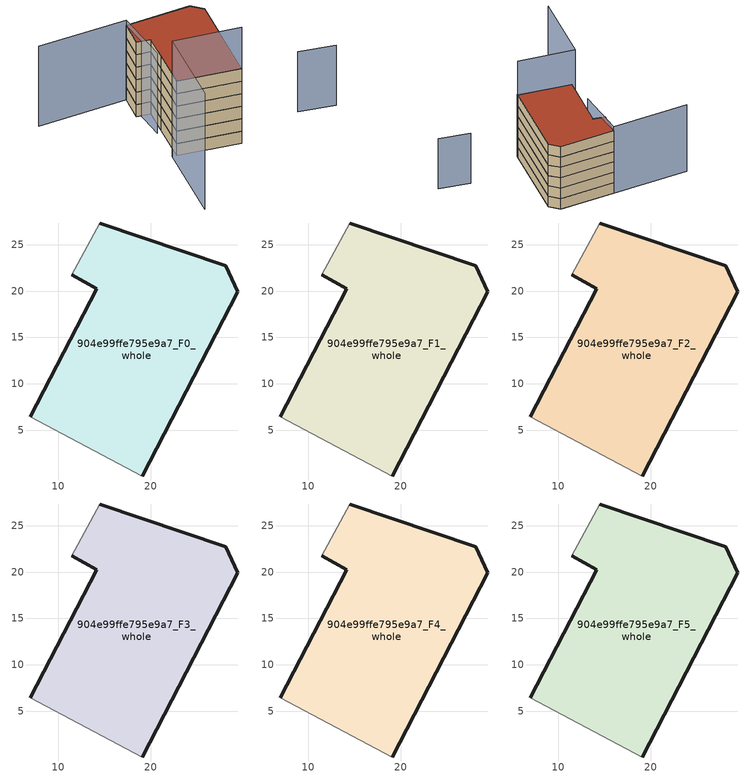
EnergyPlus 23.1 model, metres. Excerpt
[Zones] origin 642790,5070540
904e99ffe795e9a7_F0_whole
 floor ground (EU_floor_Construction): 19.08,0.04 29.39,19.95 28.09,22.75 14.48,27.36 11.48,21.76 14.18,20.25 11.28,14.75 6.97,6.45 z0
 wall outside (EU_wall_Construction): 14.48,27.36 28.09,22.75 29.39,19.95 19.08,0.04 / 6.97,6.45 11.28,14.75 14.18,20.25 11.48,21.76 z0:3
 wall adiabatic (EU_wall_Construction): 11.48,21.76 14.48,27.36 / 19.08,0.04 6.97,6.45 z0:3
904e99ffe795e9a7_F1_whole
 floor to 904e99ffe795e9a7_F0_whole (EU_floor_Construction): 19.08,0.04 29.39,19.95 28.09,22.75 14.48,27.36 11.48,21.76 14.18,20.25 11.28,14.75 6.97,6.45 z3
 wall outside (EU_wall_Construction): 14.48,27.36 28.09,22.75 29.39,19.95 19.08,0.04 / 6.97,6.45 11.28,14.75 14.18,20.25 11.48,21.76 z3:6
 wall adiabatic (EU_wall_Construction): 11.48,21.76 14.48,27.36 / 19.08,0.04 6.97,6.45 z3:6
904e99ffe795e9a7_F2_whole
 floor to 904e99ffe795e9a7_F1_whole (EU_floor_Construction): 19.08,0.04 29.39,19.95 28.09,22.75 14.48,27.36 11.48,21.76 14.18,20.25 11.28,14.75 6.97,6.45 z6
 wall outside (EU_wall_Construction): 14.48,27.36 28.09,22.75 29.39,19.95 19.08,0.04 / 6.97,6.45 11.28,14.75 14.18,20.25 11.48,21.76 z6:9
 wall adiabatic (EU_wall_Construction): 11.48,21.76 14.48,27.36 / 19.08,0.04 6.97,6.45 z6:9
904e99ffe795e9a7_F3_whole
 floor to 904e99ffe795e9a7_F2_whole (EU_floor_Construction): 19.08,0.04 29.39,19.95 28.09,22.75 14.48,27.36 11.48,21.76 14.18,20.25 11.28,14.75 6.97,6.45 z9
 wall outside (EU_wall_Construction): 14.48,27.36 28.09,22.75 29.39,19.95 19.08,0.04 / 6.97,6.45 11.28,14.75 14.18,20.25 11.48,21.76 z9:12
 wall adiabatic (EU_wall_Construction): 11.48,21.76 14.48,27.36 / 19.08,0.04 6.97,6.45 z9:12
904e99ffe795e9a7_F4_whole
 floor to 904e99ffe795e9a7_F3_whole (EU_floor_Construction): 19.08,0.04 29.39,19.95 28.09,22.75 14.48,27.36 11.48,21.76 14.18,20.25 11.28,14.75 6.97,6.45 z12
 wall outside (EU_wall_Construction): 14.48,27.36 28.09,22.75 29.39,19.95 19.08,0.04 / 6.97,6.45 11.28,14.75 14.18,20.25 11.48,21.76 z12:15
 wall adiabatic (EU_wall_Construction): 11.48,21.76 14.48,27.36 / 19.08,0.04 6.97,6.45 z12:15
904e99ffe795e9a7_F5_whole
 floor to 904e99ffe795e9a7_F4_whole (EU_floor_Construction): 19.08,0.04 29.39,19.95 28.09,22.75 14.48,27.36 11.48,21.76 14.18,20.25 11.28,14.75 6.97,6.45 z15
 wall outside (EU_wall_Construction): 14.48,27.36 28.09,22.75 29.39,19.95 19.08,0.04 / 6.97,6.45 11.28,14.75 14.18,20.25 11.48,21.76 z15:18
 wall adiabatic (EU_wall_Construction): 11.48,21.76 14.48,27.36 / 19.08,0.04 6.97,6.45 z15:18
 roof outside (EU_roof_Construction): 28.09,22.75 29.39,19.95 19.08,0.04 6.97,6.45 11.28,14.75 14.18,20.25 11.48,21.76 14.48,27.36 z18
shading: -2.83,-10.44 6.17,6.95 / 6.17,6.95 19.17,0.22 z0:27.8; 41.86,-4.33 34.89,-0.37 z0:14.4; -4.18,33.66 14.48,27.36 / 14.48,27.36 10.23,14.76 z0:19.2
[Building]
EU S2 Campaign: North Axis=0; Terrain=City; Solar Distribution=FullExterior
[Site:Location]
Lyon-Bron: Latitude=45.75; Longitude=5; Time Zone=1; Elevation=198
[SizingPeriod:WeatherFileDays]
AnnualSizingPeriod: Begin Month=1; Begin Day of Month=1; End Month=12; End Day of Month=31; Day of Week for Start Day=Monday; Use Weather File Daylight Saving Period=No; Use Weather File Rain and Snow Indicators=No
[MATERIAL]
EU_InternalMass_Material: Roughness=MediumRough; Thickness=0.1; Conductivity=1; Density=1800; Specific Heat=900; Thermal Absorptance=0.9; Solar Absorptance=0.7; Visible Absorptance=0.7
[MATERIAL:NOMASS] Roughness=MediumRough; Thermal Absorptance=0.9; Solar Absorptance=0.7; Visible Absorptance=0.7
Name | Thermal Resistance
EU_wall_NoMass | 0.776494
EU_roof_NoMass | 0.486893
EU_floor_NoMass | 0.421597
[CONSTRUCTION]
EU_wall_Construction: EU_wall_NoMass
EU_roof_Construction: EU_roof_NoMass
EU_floor_Construction: EU_floor_NoMass
EU_InternalMass_Construction: EU_InternalMass_Material
[ZONE] Type=1; Multiplier=1; Ceiling Height=autocalculate; Volume=1019.67; Floor Area=autocalculate; Part of Total Floor Area=Yes
904e99ffe795e9a7_F0_whole; 904e99ffe795e9a7_F1_whole; 904e99ffe795e9a7_F2_whole; 904e99ffe795e9a7_F3_whole; 904e99ffe795e9a7_F4_whole; 904e99ffe795e9a7_F5_whole
[INTERNALMASS] Construction=EU_InternalMass_Construction; Surface Area=339.88
Name | Zone or ZoneList
904e99ffe795e9a7_F0_whole_EU_InternalMass | 904e99ffe795e9a7_F0_whole
904e99ffe795e9a7_F1_whole_EU_InternalMass | 904e99ffe795e9a7_F1_whole
904e99ffe795e9a7_F2_whole_EU_InternalMass | 904e99ffe795e9a7_F2_whole
904e99ffe795e9a7_F3_whole_EU_InternalMass | 904e99ffe795e9a7_F3_whole
904e99ffe795e9a7_F4_whole_EU_InternalMass | 904e99ffe795e9a7_F4_whole
904e99ffe795e9a7_F5_whole_EU_InternalMass | 904e99ffe795e9a7_F5_whole
[OTHEREQUIPMENT] Fuel Type=Electricity; Design Level Calculation Method=Watts/Area; Power per Zone Floor Area=1; Fraction Latent=0; Fraction Radiant=0; Fraction Lost=0; Carbon Dioxide Generation Rate=0; EndUse Subcategory=EU_Step8_InternalGains
Name | Zone or ZoneList or Space or SpaceList | Schedule
EU_Step8_InternalGain_904e99ffe795e9a7_F0_whole_f000 | 904e99ffe795e9a7_F0_whole | EU_Step8_GainSchedule_904e99ffe795e9a7_F0_whole_f000
EU_Step8_InternalGain_904e99ffe795e9a7_F1_whole_f000 | 904e99ffe795e9a7_F1_whole | EU_Step8_GainSchedule_904e99ffe795e9a7_F1_whole_f000
EU_Step8_InternalGain_904e99ffe795e9a7_F2_whole_f000 | 904e99ffe795e9a7_F2_whole | EU_Step8_GainSchedule_904e99ffe795e9a7_F2_whole_f000
EU_Step8_InternalGain_904e99ffe795e9a7_F3_whole_f000 | 904e99ffe795e9a7_F3_whole | EU_Step8_GainSchedule_904e99ffe795e9a7_F3_whole_f000
EU_Step8_InternalGain_904e99ffe795e9a7_F4_whole_f000 | 904e99ffe795e9a7_F4_whole | EU_Step8_GainSchedule_904e99ffe795e9a7_F4_whole_f000
EU_Step8_InternalGain_904e99ffe795e9a7_F5_whole_f000 | 904e99ffe795e9a7_F5_whole | EU_Step8_GainSchedule_904e99ffe795e9a7_F5_whole_f000
[ZONEVENTILATION:DESIGNFLOWRATE] Schedule=EU_AlwaysOn; Design Flow Rate Calculation Method=AirChanges/Hour; Air Changes per Hour=0.693814; Ventilation Type=Natural; Fan Pressure Rise=0; Fan Total Efficiency=1; Constant Term Coefficient=1; Temperature Term Coefficient=0; Velocity Term Coefficient=0; Velocity Squared Term Coefficient=0; Minimum Indoor Temperature=-100; Maximum Indoor Temperature=100; Delta Temperature=-100; Minimum Outdoor Temperature=-100; Maximum Outdoor Temperature=100; Maximum Wind Speed=40
Name | Zone or ZoneList or Space or SpaceList
EU_ConstantAir_904e99ffe795e9a7_F0_whole | 904e99ffe795e9a7_F0_whole
EU_ConstantAir_904e99ffe795e9a7_F1_whole | 904e99ffe795e9a7_F1_whole
EU_ConstantAir_904e99ffe795e9a7_F2_whole | 904e99ffe795e9a7_F2_whole
EU_ConstantAir_904e99ffe795e9a7_F3_whole | 904e99ffe795e9a7_F3_whole
EU_ConstantAir_904e99ffe795e9a7_F4_whole | 904e99ffe795e9a7_F4_whole
EU_ConstantAir_904e99ffe795e9a7_F5_whole | 904e99ffe795e9a7_F5_whole
[HVACTEMPLATE:THERMOSTAT] Constant Heating Setpoint=20; Constant Cooling Setpoint=50
EU_HeatOnly_904e99ffe795e9a7_F0_whole; EU_HeatOnly_904e99ffe795e9a7_F1_whole; EU_HeatOnly_904e99ffe795e9a7_F2_whole; EU_HeatOnly_904e99ffe795e9a7_F3_whole; EU_HeatOnly_904e99ffe795e9a7_F4_whole; EU_HeatOnly_904e99ffe795e9a7_F5_whole
[HVACTEMPLATE:ZONE:IDEALLOADSAIRSYSTEM] System Availability Schedule=EU_AlwaysOn; Maximum Heating Supply Air Temperature=50; Minimum Cooling Supply Air Temperature=13; Maximum Heating Supply Air Humidity Ratio=0.0156; Minimum Cooling Supply Air Humidity Ratio=0.0077; Heating Limit=NoLimit; Cooling Limit=NoLimit; Heating Availability Schedule=EU_AlwaysOn; Cooling Availability Schedule=EU_CoolingOff; Dehumidification Control Type=ConstantSensibleHeatRatio; Cooling Sensible Heat Ratio=0.7; Dehumidification Setpoint=60; Humidification Control Type=None; Humidification Setpoint=30; Outdoor Air Method=None; Outdoor Air Flow Rate per Person=0.00944; Outdoor Air Flow Rate per Zone Floor Area=0; Outdoor Air Flow Rate per Zone=0; Demand Controlled Ventilation Type=None; Outdoor Air Economizer Type=NoEconomizer; Heat Recovery Type=None; Sensible Heat Recovery Effectiveness=0.7; Latent Heat Recovery Effectiveness=0.65
Name | Template Thermostat
904e99ffe795e9a7_F0_whole | EU_HeatOnly_904e99ffe795e9a7_F0_whole
904e99ffe795e9a7_F1_whole | EU_HeatOnly_904e99ffe795e9a7_F1_whole
904e99ffe795e9a7_F2_whole | EU_HeatOnly_904e99ffe795e9a7_F2_whole
904e99ffe795e9a7_F3_whole | EU_HeatOnly_904e99ffe795e9a7_F3_whole
904e99ffe795e9a7_F4_whole | EU_HeatOnly_904e99ffe795e9a7_F4_whole
904e99ffe795e9a7_F5_whole | EU_HeatOnly_904e99ffe795e9a7_F5_whole
[SIZING:ZONE] Zone Cooling Design Supply Air Temperature Input Method=SupplyAirTemperature; Zone Cooling Design Supply Air Temperature=13; Zone Heating Design Supply Air Temperature Input Method=SupplyAirTemperature; Zone Heating Design Supply Air Temperature=50; Zone Cooling Design Supply Air Humidity Ratio=0.008; Zone Heating Design Supply Air Humidity Ratio=0.008; Cooling Design Air Flow Method=DesignDay; Cooling Design Air Flow Rate=0; Cooling Minimum Air Flow per Zone Floor Area=0.000762; Cooling Minimum Air Flow=0; Cooling Minimum Air Flow Fraction=0.2; Heating Design Air Flow Method=DesignDay; Heating Design Air Flow Rate=0; Heating Maximum Air Flow per Zone Floor Area=0.002032; Heating Maximum Air Flow=0.141576; Heating Maximum Air Flow Fraction=0.3; Account for Dedicated Outdoor Air System=No; Dedicated Outdoor Air System Control Strategy=NeutralSupplyAir; Dedicated Outdoor Air Low Setpoint Temperature for Design=autosize; Dedicated Outdoor Air High Setpoint Temperature for Design=autosize; Zone Load Sizing Method=Sensible Load Only No Latent Load; Zone Latent Cooling Design Supply Air Humidity Ratio Input Method=HumidityRatioDifference; Zone Cooling Design Supply Air Humidity Ratio Difference=0.005; Zone Latent Heating Design Supply Air Humidity Ratio Input Method=HumidityRatioDifference; Zone Humidification Design Supply Air Humidity Ratio Difference=0.005
904e99ffe795e9a7_F0_whole; 904e99ffe795e9a7_F1_whole; 904e99ffe795e9a7_F2_whole; 904e99ffe795e9a7_F3_whole; 904e99ffe795e9a7_F4_whole; 904e99ffe795e9a7_F5_whole
[SCHEDULE:CONSTANT]
Name | Hourly Value
EU_AlwaysOn | 1
EU_CoolingOff | 0
[SCHEDULE:FILE] Column Number=1; Rows to Skip at Top=0; Number of Hours of Data=8760; Column Separator=Comma; Interpolate to Timestep=No; Minutes per Item=60; Adjust Schedule for Daylight Savings=Yes
Name | File
EU_Step8_GainSchedule_904e99ffe795e9a7_F0_whole_f000 | ../../schedules/904e99ffe795e9a7/904e99ffe795e9a7_F0_whole_f000_gain.csv
EU_Step8_GainSchedule_904e99ffe795e9a7_F1_whole_f000 | ../../schedules/904e99ffe795e9a7/904e99ffe795e9a7_F1_whole_f000_gain.csv
EU_Step8_GainSchedule_904e99ffe795e9a7_F2_whole_f000 | ../../schedules/904e99ffe795e9a7/904e99ffe795e9a7_F2_whole_f000_gain.csv
EU_Step8_GainSchedule_904e99ffe795e9a7_F3_whole_f000 | ../../schedules/904e99ffe795e9a7/904e99ffe795e9a7_F3_whole_f000_gain.csv
EU_Step8_GainSchedule_904e99ffe795e9a7_F4_whole_f000 | ../../schedules/904e99ffe795e9a7/904e99ffe795e9a7_F4_whole_f000_gain.csv
EU_Step8_GainSchedule_904e99ffe795e9a7_F5_whole_f000 | ../../schedules/904e99ffe795e9a7/904e99ffe795e9a7_F5_whole_f000_gain.csv
